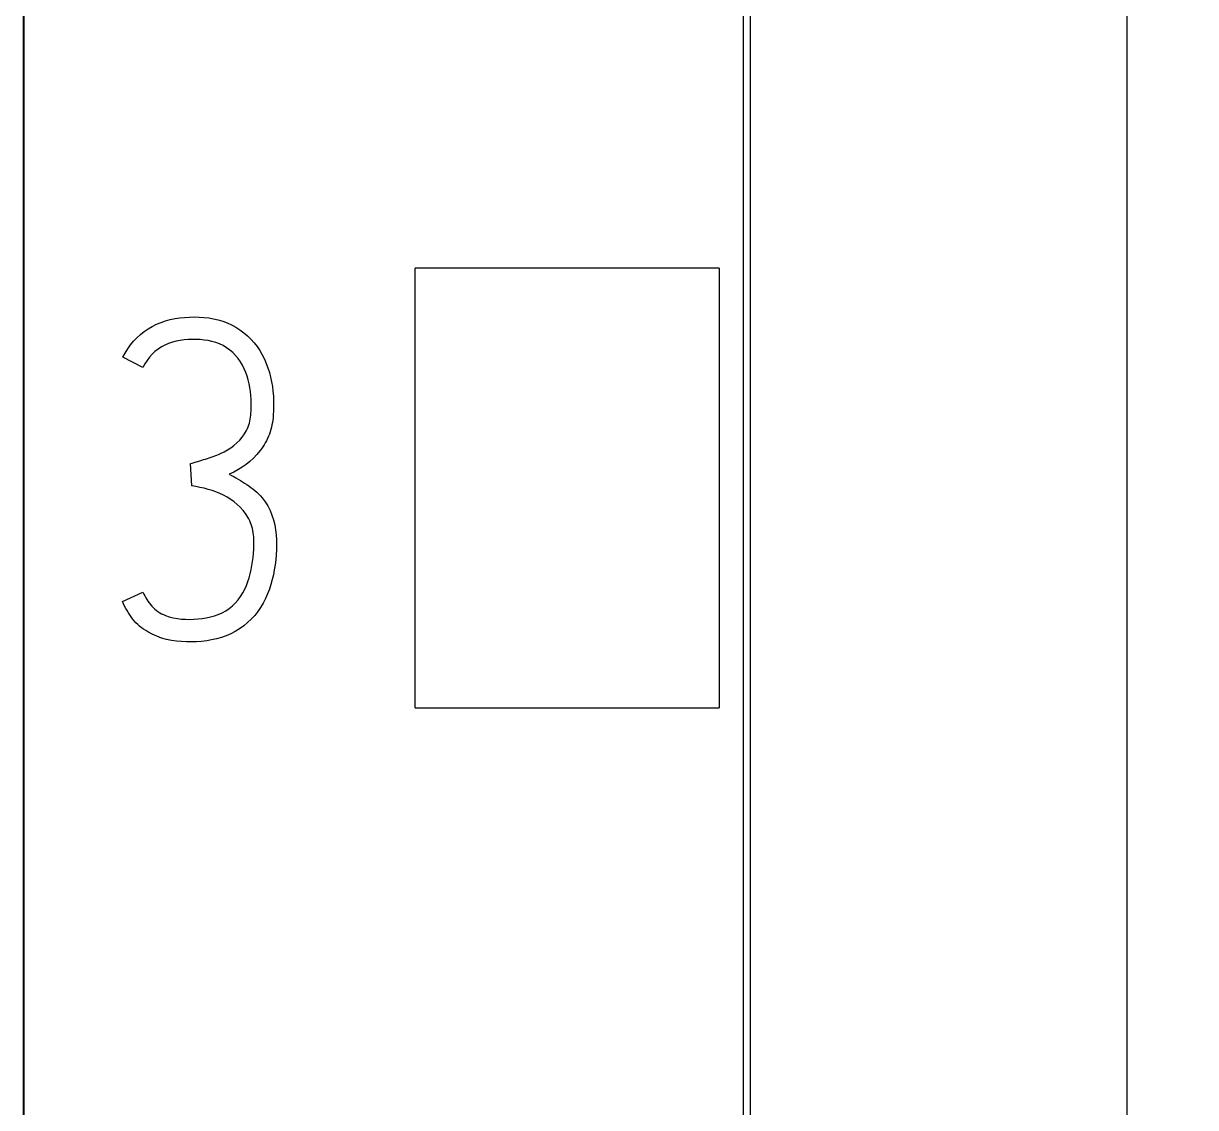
# Model space of a CAD drawing. Header units: millimetres. Extents: x 6750 to 121550, y -28210 to 66060.
# Drawn here: x 38641.63 to 38648.96, y 64553.86 to 64560.64 of the extents above; entities that cross this region are included whole.
import ezdxf

# ---------------------------------------------------------------- set-up
doc = ezdxf.new("R2010")
doc.units = ezdxf.units.MM
doc.linetypes.add('SLD-Solid', pattern=[0])
doc.layers.add('10000_FRONT', color=7, linetype='Continuous')
doc.layers.add('DN.1. NET LIEN MANH', color=7, linetype='Continuous', lineweight=40)

# ---------------------------------------------------------------- blocks, each defined once
blk = doc.blocks.new('A$C0C6D7916')
at = {"layer": '10000_FRONT', "linetype": 'Continuous'}
blk.add_line((0, 0), (0, 117.137), dxfattribs=at)
blk = doc.blocks.new('A$C039E768D')
at = {"color": 7, "linetype": 'SLD-Solid', "lineweight": 25}
for p, q in [((-10.65, 41.075), (-12.55, 41.075)), ((-14.2527, 40.4553), (-14.3778, 40.5182)), ((-13.9476, 39.7146), (-13.9559, 39.8533)), ((-14.3803, 38.9906), (-14.2527, 39.0489)), ((-12.55, 38.325), (-10.65, 38.325))]:
    blk.add_line(p, q, dxfattribs=at)
for points in [[(-15, 0), (-15, 20.3817), (-15, 40.7267), (-15, 60.9967)], [(-10.4557, 58.3731), (-10.4557, 44.1803), (-10.4557, 29.9515), (-10.4557, 15.7)], [(-12.55, 38.325), (-12.55, 39.2418), (-12.55, 40.1585), (-12.55, 41.075)], [(-10.65, 41.075), (-10.65, 40.1585), (-10.65, 39.2418), (-10.65, 38.325)]]:
    blk.add_open_spline(points, degree=3, dxfattribs=at)
for points, knots in [([(-10.5, 58.7858), (-10.5, 55.7418), (-10.5, 46.1719), (-10.5, 32.0018), (-10.5, 20.6753), (-10.5, 15.8906), (-10.5, 15.7)], [0.1020326, 0.1020326, 0.1020326, 0.1020326, 0.1666156, 0.3049644, 0.4020326, 0.4060597, 0.4060597, 0.4060597, 0.4060597]), ([(-8.1, 55.1242), (-8.1, 53.2997), (-8.1, 44.949), (-8.1, 32.0018), (-8.1, 20.6753), (-8.1, 15.8906), (-8.1, 15.7)], [0.1279226, 0.1279226, 0.1279226, 0.1279226, 0.1666156, 0.3049644, 0.4020326, 0.4060597, 0.4060597, 0.4060597, 0.4060597]), ([(-14.3778, 40.5182), (-14.3414, 40.5905), (-14.288, 40.6543), (-14.1528, 40.739), (-14.0722, 40.7614), (-13.9118, 40.7741), (-13.8303, 40.7689), (-13.6776, 40.7178), (-13.6089, 40.6713), (-13.5066, 40.5466), (-13.4722, 40.4715), (-13.436, 40.3165), (-13.4318, 40.2352), (-13.4407, 40.1159), (-13.4481, 40.0758), (-13.4763, 40.0002), (-13.4964, 39.9651), (-13.5709, 39.8687), (-13.6383, 39.8205), (-13.7126, 39.7871)], [0, 0, 0, 0, 0.125, 0.125, 0.25, 0.25, 0.375, 0.375, 0.5, 0.5, 0.625, 0.625, 0.75, 0.75, 0.8125, 0.8125, 0.875, 0.875, 1, 1, 1, 1]), ([(-13.9559, 39.8533), (-13.9242, 39.8625), (-13.8927, 39.8723), (-13.8297, 39.8919), (-13.7982, 39.9019), (-13.7078, 39.9431), (-13.6526, 39.9844), (-13.5992, 40.0673), (-13.5873, 40.0989), (-13.5758, 40.1637), (-13.5753, 40.1971), (-13.5767, 40.2956), (-13.585, 40.3622), (-13.634, 40.4852), (-13.6739, 40.5414), (-13.7863, 40.6153), (-13.854, 40.6281), (-13.9867, 40.6315), (-14.0552, 40.6234), (-14.1757, 40.5664), (-14.2227, 40.515), (-14.2527, 40.4553)], [0, 0, 0, 0, 0.0625, 0.0625, 0.125, 0.125, 0.25, 0.25, 0.3125, 0.3125, 0.375, 0.375, 0.5, 0.5, 0.625, 0.625, 0.75, 0.75, 0.875, 0.875, 1, 1, 1, 1]), ([(-13.7126, 39.7871), (-13.6751, 39.7674), (-13.6386, 39.7463), (-13.5682, 39.6996), (-13.535, 39.6724), (-13.4545, 39.5758), (-13.4255, 39.4914), (-13.4134, 39.3245), (-13.4199, 39.2398), (-13.454, 39.0764), (-13.4845, 38.9961), (-13.5843, 38.8606), (-13.6539, 38.8076), (-13.8107, 38.7465), (-13.8963, 38.7366), (-14.0639, 38.7402), (-14.15, 38.758), (-14.2583, 38.8219), (-14.291, 38.849), (-14.343, 38.9154), (-14.3635, 38.9519), (-14.3803, 38.9906)], [0, 0, 0, 0, 0.0625, 0.0625, 0.125, 0.125, 0.25, 0.25, 0.375, 0.375, 0.5, 0.5, 0.625, 0.625, 0.75, 0.75, 0.875, 0.875, 0.9375, 0.9375, 1, 1, 1, 1]), ([(-14.2527, 39.0489), (-14.2389, 39.017), (-14.2212, 38.9877), (-14.1743, 38.9366), (-14.145, 38.9165), (-14.0479, 38.8782), (-13.9766, 38.876), (-13.8396, 38.8875), (-13.7693, 38.9066), (-13.6573, 38.9886), (-13.6192, 39.0495), (-13.5739, 39.1809), (-13.5635, 39.249), (-13.5584, 39.3523), (-13.5581, 39.3872), (-13.568, 39.4554), (-13.5795, 39.489), (-13.631, 39.5781), (-13.6873, 39.6245), (-13.8107, 39.6859), (-13.8789, 39.7033), (-13.9476, 39.7146)], [0, 0, 0, 0, 0.0625, 0.0625, 0.125, 0.125, 0.25, 0.25, 0.375, 0.375, 0.5, 0.5, 0.625, 0.625, 0.6875, 0.6875, 0.75, 0.75, 0.875, 0.875, 1, 1, 1, 1])]:
    blk.add_open_spline(points, degree=3, knots=knots, dxfattribs=at)
blk = doc.blocks.new('A$C00790B90')
at = {"layer": 'DN.1. NET LIEN MANH'}
blk.add_lwpolyline([(0, 115), (0, 0), (15, 0), (15, 115)], close=True, dxfattribs=at)
blk.add_blockref('A$C039E768D', (15, 41.8), dxfattribs=at)

msp = doc.modelspace()

# ---------------------------------------------------------------- block references
at = {"layer": 'DN.1. NET LIEN MANH'}
for name, p in [('A$C0C6D7916', (38641.6261, 64474.0921)), ('A$C00790B90', (38641.6261, 64476.2291))]:
    msp.add_blockref(name, p, dxfattribs=at)

doc.saveas('drawing.dxf')
